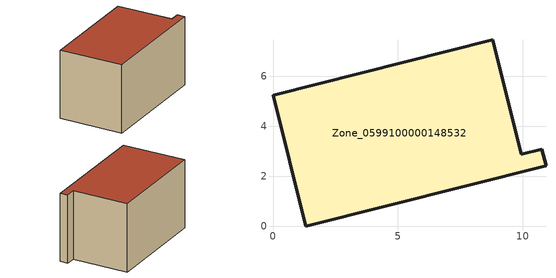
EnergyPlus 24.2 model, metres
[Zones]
Zone_0599100000148532
 floor ground (C_G): 1.32,0 0,5.24 8.8,7.46 9.96,2.87 10.78,3.08 10.94,2.42 z0
 wall outside (C_F): 10.78,3.08 9.96,2.87 8.8,7.46 0,5.24 1.32,0 10.94,2.42 10.78,3.08 z0:5.77
 roof outside (C_R): 1.32,0 10.94,2.42 10.78,3.08 9.96,2.87 8.8,7.46 0,5.24 z5.77
[BUILDING]
Pand.0599100000148532: North Axis=0; Terrain=City; Loads Convergence Tolerance Value=0.04; Temperature Convergence Tolerance Value=0.4; Solar Distribution=FullExterior; Maximum Number of Warmup Days=25; Minimum Number of Warmup Days=1
[Site:Location]
Rotterdam.The.Hague.AP_ZH_NLD Design_Conditions: Latitude=51.96; Longitude=4.45; Time Zone=1; Elevation=-4.5
[SITE:GROUNDTEMPERATURE:BUILDINGSURFACE]
18, 18, 18, 18, 18, 18, 18, 18, 18, 18, 18, 18
[MATERIAL] Thermal Absorptance=0.9; Solar Absorptance=0.7; Visible Absorptance=0.7
Name | Roughness | Thickness | Conductivity | Density | Specific Heat
G.TI.1975-1991 | MediumSmooth | 0.15 | 0.288461 | 540 | 1210
F.TI.1975-1991 | Rough | 0.3 | 0.230769 | 1920 | 840
R.TI.1975-1991 | MediumRough | 0.2 | 0.153846 | 1500 | 1000
[CONSTRUCTION]
C_G: G.TI.1975-1991
C_F: F.TI.1975-1991
C_R: R.TI.1975-1991
[ZONE]
Zone_0599100000148532: Type=1; Multiplier=1; Ceiling Height=Autocalculate; Volume=Autocalculate; Floor Area=autocalculate; Part of Total Floor Area=Yes
[ZONEINFILTRATION:DESIGNFLOWRATE]
Infil_Zone_0599100000148532: Zone or ZoneList or Space or SpaceList=Zone_0599100000148532; Schedule=AlwaysOn; Design Flow Rate Calculation Method=Flow/Area; Flow Rate per Floor Area=0.003; Constant Term Coefficient=1; Temperature Term Coefficient=0; Velocity Term Coefficient=0; Velocity Squared Term Coefficient=0
[HVACTEMPLATE:ZONE:IDEALLOADSAIRSYSTEM]
Zone_0599100000148532: Maximum Heating Supply Air Temperature=50; Minimum Cooling Supply Air Temperature=13; Maximum Heating Supply Air Humidity Ratio=0.0156; Minimum Cooling Supply Air Humidity Ratio=0.0077; Heating Limit=NoLimit; Cooling Limit=NoLimit; Dehumidification Control Type=ConstantSensibleHeatRatio; Cooling Sensible Heat Ratio=0.7; Dehumidification Setpoint=60; Humidification Control Type=None; Humidification Setpoint=30; Outdoor Air Method=None; Outdoor Air Flow Rate per Person=0.00944; Outdoor Air Flow Rate per Zone Floor Area=0; Outdoor Air Flow Rate per Zone=0; Demand Controlled Ventilation Type=None; Outdoor Air Economizer Type=NoEconomizer; Heat Recovery Type=None; Sensible Heat Recovery Effectiveness=0.7; Latent Heat Recovery Effectiveness=0.65
[ZONECONTROL:THERMOSTAT]
ThermostatControl_Zone_0599100000148532: Zone or ZoneList=Zone_0599100000148532; Control Type Schedule=DualSetpointControlType; Control 1=Thermostat_Zone_0599100000148532; Temperature Difference Between Cutout And Setpoint=0
[THERMOSTATSETPOINT:DUALSETPOINT]
Thermostat_Zone_0599100000148532: Heating Setpoint Temperature Schedule=HeatingSetpoint_Zone_0599100000148532; Cooling Setpoint Temperature Schedule=CoolingSetpoint_Zone_0599100000148532
[SCHEDULE:COMPACT]
HeatingSetpoint_Zone_0599100000148532: Through: 12/31, For: AllDays, Until: 24:00, 21
CoolingSetpoint_Zone_0599100000148532: Through: 12/31, For: AllDays, Until: 24:00, 24
DualSetpointControlType: Through: 12/31, For: AllDays, Until: 24:00, 4
AlwaysOn: Through: 12/31, For: AllDays, Until: 24:00, 1
